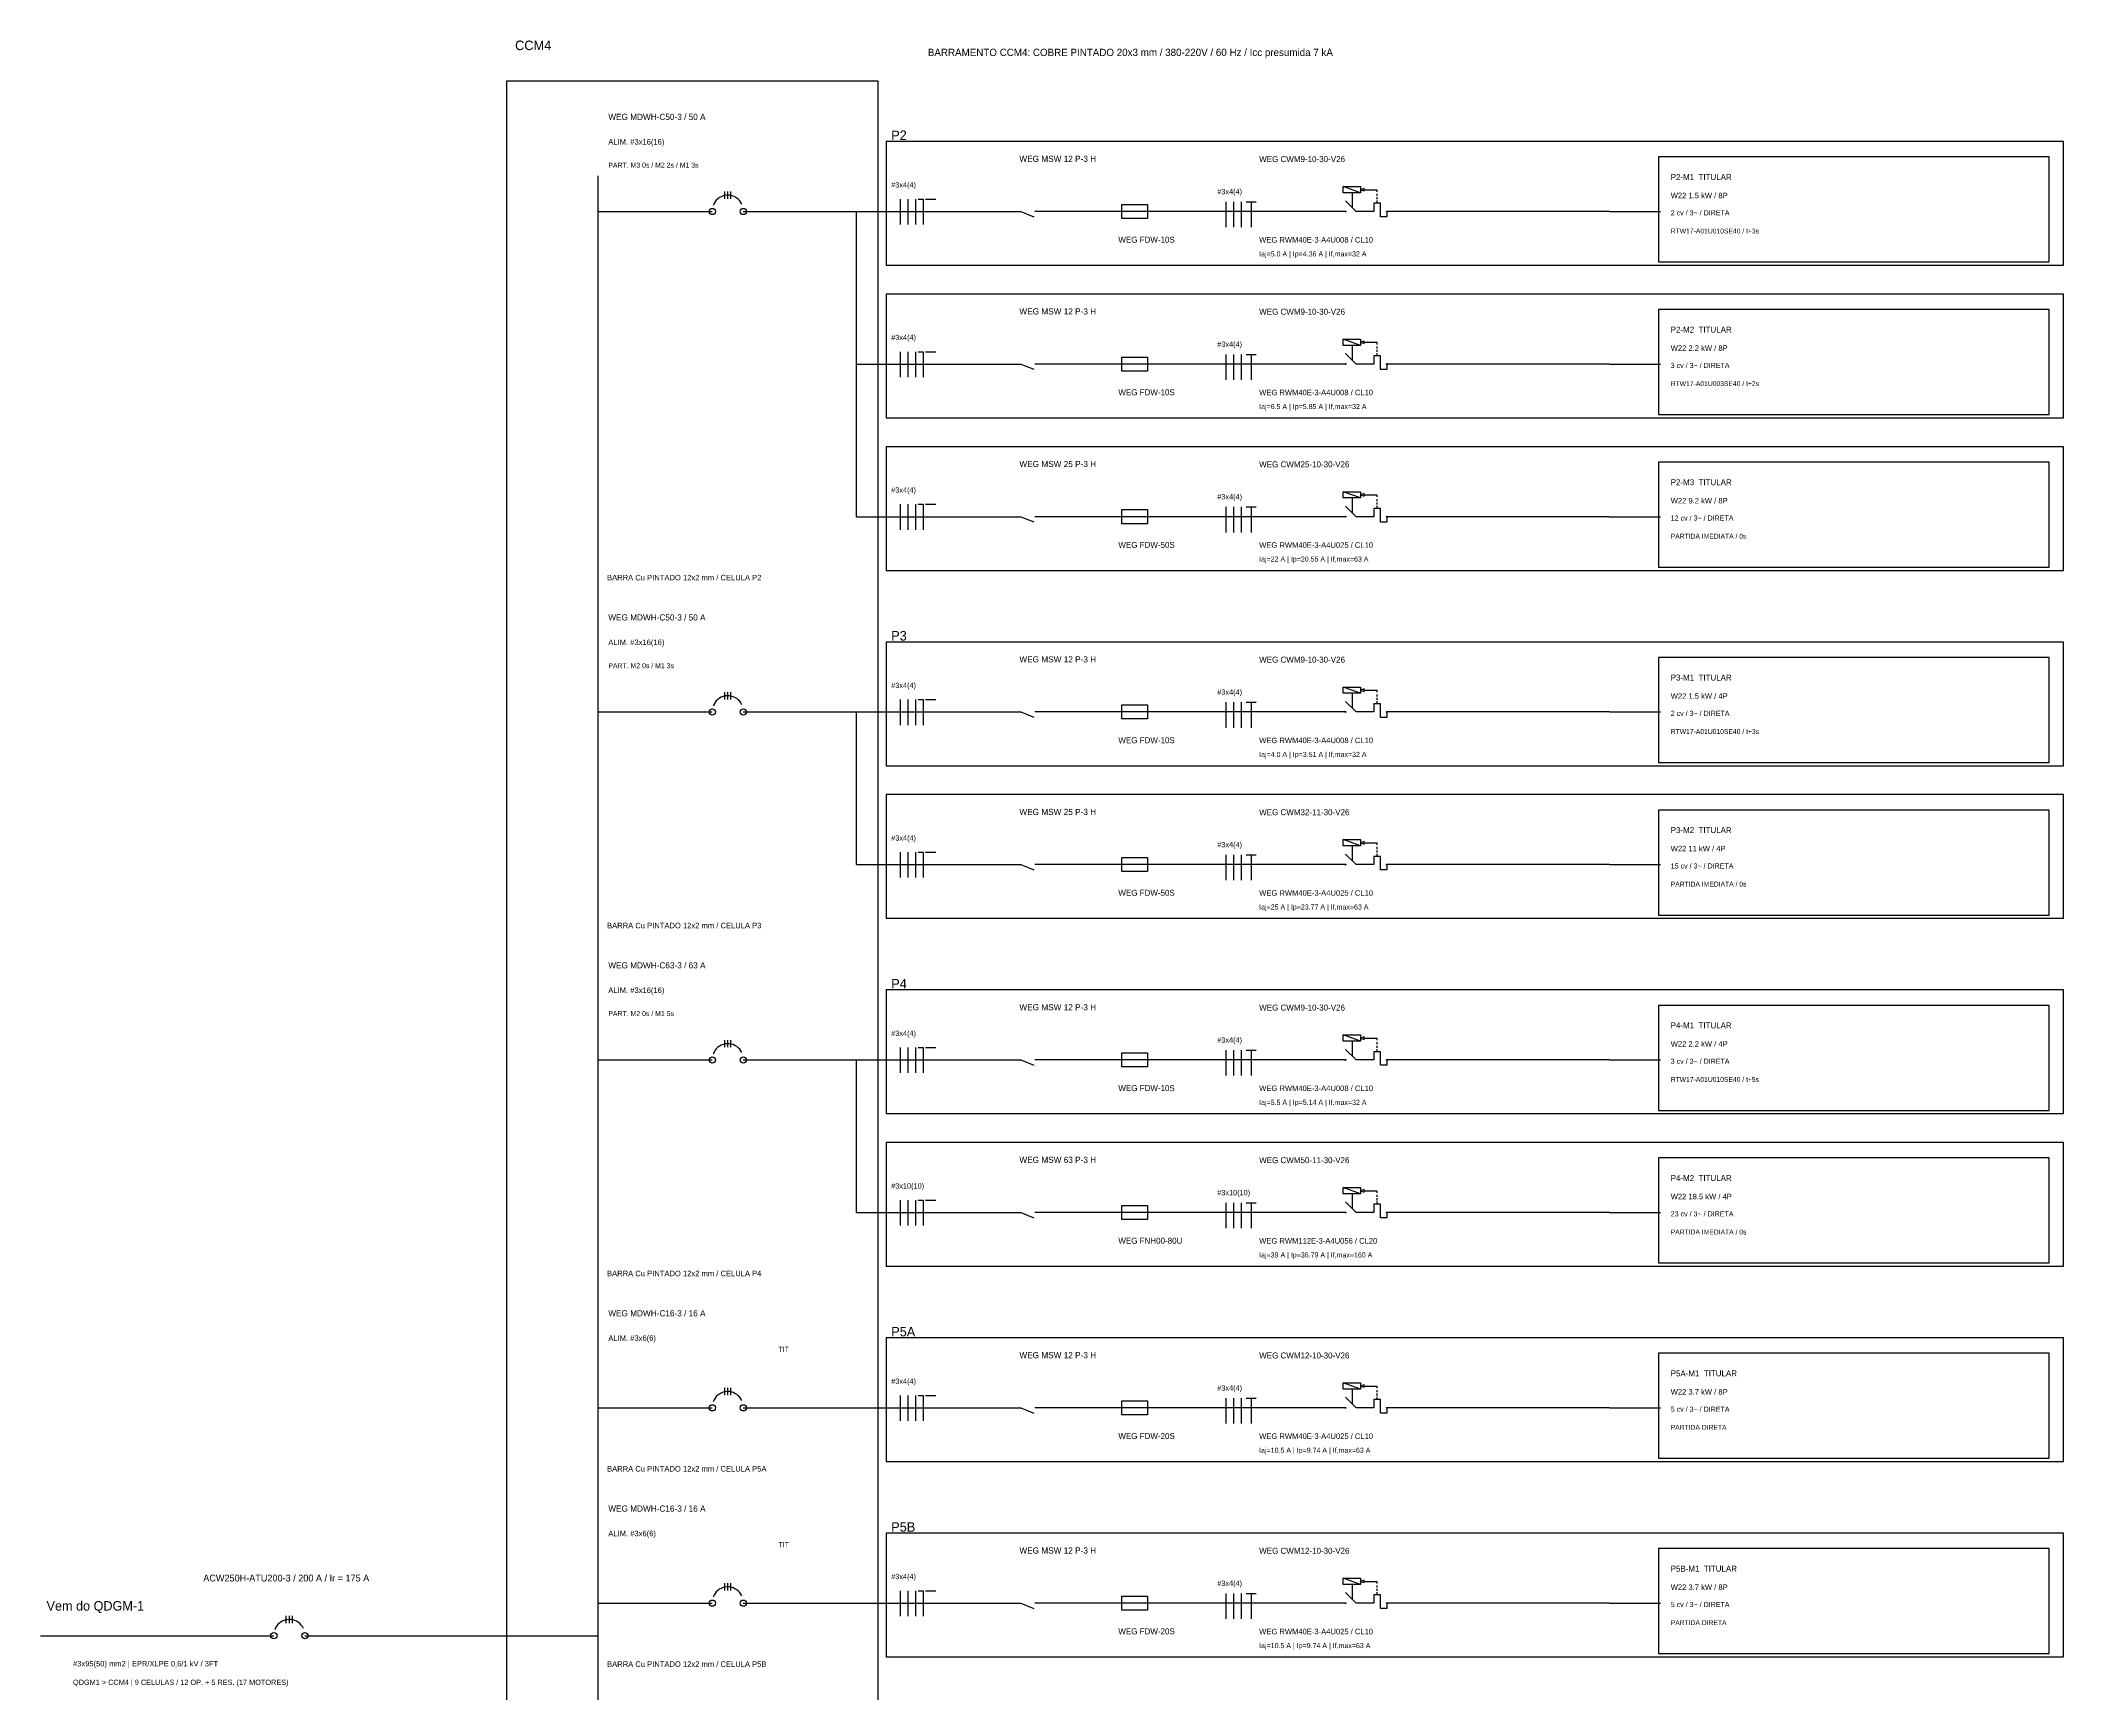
# Model space of a CAD drawing. Extents: x -543 to 641, y -96 to 322.
# Drawn here: x 91.75 to 141.45, y 46.59 to 87.21 of the extents above; entities that cross this region are included whole.
import ezdxf

# ---------------------------------------------------------------- set-up
doc = ezdxf.new("R2010")
doc.units = 0
doc.header["$MEASUREMENT"] = 0
for name, color, linetype in [('DIAGRAMA UNIFILAR', 80, 'Continuous'), ('ELET_TEXTO', 4, 'Continuous'), ('ELET_UNIFILAR_TEXTO', 4, 'Continuous'), ('ELT_UNIFILAR_DESENHO', 5, 'Continuous'), ('INF. UNIFILARES', 7, 'Continuous')]:
    doc.layers.add(name, color=color, linetype=linetype)

msp = doc.modelspace()

# ---------------------------------------------------------------- linework, layer by layer
at = {"layer": 'DIAGRAMA UNIFILAR'}
msp.add_lwpolyline([(103.202, 11.51), (112.332, 11.51), (112.332, 86.21), (103.202, 86.21)], close=True, dxfattribs=at)
at = {"layer": 'ELT_UNIFILAR_DESENHO'}
for p, q in [((105.452, 13.76), (105.452, 83.89)), ((108.561, 83.32), (108.561, 83.498)), ((108.561, 83.32), (108.561, 83.498)), ((108.637, 83.32), (108.637, 83.498)), ((108.637, 83.32), (108.637, 83.498)), ((108.714, 83.32), (108.714, 83.498)), ((108.714, 83.32), (108.714, 83.498)), ((124.18, 83.469), (123.759, 83.623)), ((124.268, 83.577), (124.18, 83.545)), ((124.18, 83.545), (124.268, 83.514)), ((124.268, 83.545), (124.268, 83.577)), ((124.268, 83.545), (124.585, 83.545)), ((124.268, 83.514), (124.268, 83.545)), ((124.585, 83.545), (124.585, 83.495)), ((105.452, 83.01), (108.256, 83.01)), ((109.019, 83.01), (111.802, 83.01)), ((111.802, 75.51), (111.802, 83.01)), ((111.802, 83.01), (115.838, 83.01)), ((112.872, 83.314), (112.872, 82.69)), ((113.06, 83.314), (113.06, 82.69)), ((113.247, 83.314), (113.247, 82.69)), ((113.312, 83.314), (113.436, 83.314)), ((113.436, 83.314), (113.436, 82.69)), ((113.498, 83.314), (113.748, 83.314)), ((123.812, 83.01), (116.179, 83.01)), ((120.872, 83.249), (120.872, 82.624)), ((121.059, 83.249), (121.059, 82.624)), ((121.246, 83.249), (121.246, 82.624)), ((121.37, 83.249), (121.62, 83.249)), ((121.495, 83.249), (121.495, 82.624)), ((124.076, 83.01), (123.812, 83.269)), ((123.98, 83.469), (123.98, 83.103)), ((124.506, 83.01), (124.076, 83.01)), ((124.669, 83.212), (124.506, 83.212)), ((124.506, 83.212), (124.506, 83.01)), ((124.585, 83.444), (124.585, 83.393)), ((124.585, 83.359), (124.585, 83.309)), ((124.585, 83.277), (124.585, 83.226)), ((124.669, 82.878), (124.669, 83.212)), ((130.295, 83.01), (124.831, 83.01)), ((124.831, 83.01), (124.831, 82.878)), ((130.295, 83.01), (131.552, 83.01)), ((124.831, 82.878), (124.669, 82.878)), ((112.872, 79.564), (112.872, 78.94)), ((113.06, 79.564), (113.06, 78.94)), ((113.247, 79.564), (113.247, 78.94)), ((113.312, 79.564), (113.436, 79.564)), ((113.436, 79.564), (113.436, 78.94)), ((113.498, 79.564), (113.748, 79.564)), ((124.18, 79.719), (123.759, 79.873)), ((123.98, 79.719), (123.98, 79.353)), ((124.268, 79.827), (124.18, 79.795)), ((124.18, 79.795), (124.268, 79.764)), ((124.268, 79.795), (124.268, 79.827)), ((124.268, 79.795), (124.585, 79.795)), ((124.268, 79.764), (124.268, 79.795)), ((124.585, 79.795), (124.585, 79.745)), ((124.585, 79.694), (124.585, 79.643)), ((124.585, 79.609), (124.585, 79.559)), ((124.585, 79.527), (124.585, 79.476)), ((111.802, 79.26), (115.838, 79.26)), ((123.812, 79.26), (116.179, 79.26)), ((120.872, 79.499), (120.872, 78.874)), ((121.059, 79.499), (121.059, 78.874)), ((121.246, 79.499), (121.246, 78.874)), ((121.37, 79.499), (121.62, 79.499)), ((121.495, 79.499), (121.495, 78.874)), ((124.076, 79.26), (123.812, 79.519)), ((124.506, 79.26), (124.076, 79.26)), ((124.669, 79.462), (124.506, 79.462)), ((124.506, 79.462), (124.506, 79.26)), ((124.669, 79.128), (124.669, 79.462)), ((124.831, 79.128), (124.669, 79.128)), ((130.295, 79.26), (124.831, 79.26)), ((124.831, 79.26), (124.831, 79.128)), ((130.295, 79.26), (131.552, 79.26)), ((124.18, 75.969), (123.759, 76.123)), ((124.268, 76.077), (124.18, 76.045)), ((124.18, 76.045), (124.268, 76.014)), ((124.268, 76.045), (124.268, 76.077)), ((124.268, 76.045), (124.585, 76.045)), ((124.268, 76.014), (124.268, 76.045)), ((124.585, 76.045), (124.585, 75.995)), ((112.872, 75.814), (112.872, 75.19)), ((113.06, 75.814), (113.06, 75.19)), ((113.247, 75.814), (113.247, 75.19)), ((113.312, 75.814), (113.436, 75.814)), ((113.436, 75.814), (113.436, 75.19)), ((113.498, 75.814), (113.748, 75.814)), ((120.872, 75.749), (120.872, 75.124)), ((121.059, 75.749), (121.059, 75.124)), ((121.246, 75.749), (121.246, 75.124)), ((121.37, 75.749), (121.62, 75.749)), ((121.495, 75.749), (121.495, 75.124)), ((124.076, 75.51), (123.812, 75.769)), ((123.98, 75.969), (123.98, 75.603)), ((124.669, 75.712), (124.506, 75.712)), ((124.506, 75.712), (124.506, 75.51)), ((124.585, 75.944), (124.585, 75.893)), ((124.585, 75.859), (124.585, 75.809)), ((124.585, 75.777), (124.585, 75.726)), ((124.669, 75.378), (124.669, 75.712)), ((111.802, 75.51), (115.838, 75.51)), ((123.812, 75.51), (116.179, 75.51)), ((124.506, 75.51), (124.076, 75.51)), ((124.831, 75.378), (124.669, 75.378)), ((130.295, 75.51), (124.831, 75.51)), ((124.831, 75.51), (124.831, 75.378)), ((130.295, 75.51), (131.552, 75.51)), ((108.561, 71.02), (108.561, 71.198)), ((108.561, 71.02), (108.561, 71.198)), ((108.637, 71.02), (108.637, 71.198)), ((108.637, 71.02), (108.637, 71.198)), ((108.714, 71.02), (108.714, 71.198)), ((108.714, 71.02), (108.714, 71.198)), ((124.18, 71.169), (123.759, 71.323)), ((123.98, 71.169), (123.98, 70.803)), ((124.268, 71.277), (124.18, 71.245)), ((124.18, 71.245), (124.268, 71.214)), ((124.268, 71.245), (124.268, 71.277)), ((124.268, 71.245), (124.585, 71.245)), ((124.268, 71.214), (124.268, 71.245)), ((124.585, 71.245), (124.585, 71.195)), ((124.585, 71.144), (124.585, 71.093)), ((105.452, 70.71), (108.256, 70.71)), ((109.019, 70.71), (111.802, 70.71)), ((111.802, 66.96), (111.802, 70.71)), ((111.802, 70.71), (115.838, 70.71)), ((112.872, 71.014), (112.872, 70.39)), ((113.06, 71.014), (113.06, 70.39)), ((113.247, 71.014), (113.247, 70.39)), ((113.312, 71.014), (113.436, 71.014)), ((113.436, 71.014), (113.436, 70.39)), ((113.498, 71.014), (113.748, 71.014)), ((123.812, 70.71), (116.179, 70.71)), ((120.872, 70.949), (120.872, 70.324)), ((121.059, 70.949), (121.059, 70.324)), ((121.246, 70.949), (121.246, 70.324)), ((121.37, 70.949), (121.62, 70.949)), ((121.495, 70.949), (121.495, 70.324)), ((124.076, 70.71), (123.812, 70.969)), ((124.506, 70.71), (124.076, 70.71)), ((124.669, 70.912), (124.506, 70.912)), ((124.506, 70.912), (124.506, 70.71)), ((124.585, 71.059), (124.585, 71.009)), ((124.585, 70.977), (124.585, 70.926)), ((124.669, 70.578), (124.669, 70.912)), ((124.831, 70.578), (124.669, 70.578)), ((130.295, 70.71), (124.831, 70.71)), ((124.831, 70.71), (124.831, 70.578)), ((130.295, 70.71), (131.552, 70.71)), ((112.872, 67.264), (112.872, 66.64)), ((113.06, 67.264), (113.06, 66.64)), ((113.247, 67.264), (113.247, 66.64)), ((113.312, 67.264), (113.436, 67.264)), ((113.436, 67.264), (113.436, 66.64)), ((113.498, 67.264), (113.748, 67.264)), ((120.872, 67.199), (120.872, 66.574)), ((121.059, 67.199), (121.059, 66.574)), ((121.246, 67.199), (121.246, 66.574)), ((121.37, 67.199), (121.62, 67.199)), ((121.495, 67.199), (121.495, 66.574)), ((124.18, 67.419), (123.759, 67.573)), ((124.076, 66.96), (123.812, 67.219)), ((123.98, 67.419), (123.98, 67.053)), ((124.268, 67.527), (124.18, 67.495)), ((124.18, 67.495), (124.268, 67.464)), ((124.268, 67.495), (124.268, 67.527)), ((124.268, 67.495), (124.585, 67.495)), ((124.268, 67.464), (124.268, 67.495)), ((124.669, 67.162), (124.506, 67.162)), ((124.506, 67.162), (124.506, 66.96)), ((124.585, 67.495), (124.585, 67.445)), ((124.585, 67.394), (124.585, 67.343)), ((124.585, 67.309), (124.585, 67.259)), ((124.585, 67.227), (124.585, 67.176)), ((124.669, 66.828), (124.669, 67.162)), ((111.802, 66.96), (115.838, 66.96)), ((123.812, 66.96), (116.179, 66.96)), ((124.506, 66.96), (124.076, 66.96)), ((124.831, 66.828), (124.669, 66.828)), ((130.295, 66.96), (124.831, 66.96)), ((124.831, 66.96), (124.831, 66.828)), ((130.295, 66.96), (131.552, 66.96)), ((108.561, 62.47), (108.561, 62.648)), ((108.561, 62.47), (108.561, 62.648)), ((108.637, 62.47), (108.637, 62.648)), ((108.637, 62.47), (108.637, 62.648)), ((108.714, 62.47), (108.714, 62.648)), ((108.714, 62.47), (108.714, 62.648)), ((124.18, 62.619), (123.759, 62.773)), ((124.268, 62.727), (124.18, 62.695)), ((124.18, 62.695), (124.268, 62.664)), ((124.268, 62.695), (124.268, 62.727)), ((124.268, 62.695), (124.585, 62.695)), ((124.268, 62.664), (124.268, 62.695)), ((124.585, 62.695), (124.585, 62.645)), ((105.452, 62.16), (108.256, 62.16)), ((109.019, 62.16), (111.802, 62.16)), ((111.802, 58.41), (111.802, 62.16)), ((111.802, 62.16), (115.838, 62.16)), ((112.872, 62.464), (112.872, 61.84)), ((113.06, 62.464), (113.06, 61.84)), ((113.247, 62.464), (113.247, 61.84)), ((113.312, 62.464), (113.436, 62.464)), ((113.436, 62.464), (113.436, 61.84)), ((113.498, 62.464), (113.748, 62.464)), ((123.812, 62.16), (116.179, 62.16)), ((120.872, 62.399), (120.872, 61.774)), ((121.059, 62.399), (121.059, 61.774)), ((121.246, 62.399), (121.246, 61.774)), ((121.37, 62.399), (121.62, 62.399)), ((121.495, 62.399), (121.495, 61.774)), ((124.076, 62.16), (123.812, 62.419)), ((123.98, 62.619), (123.98, 62.253)), ((124.506, 62.16), (124.076, 62.16)), ((124.669, 62.362), (124.506, 62.362)), ((124.506, 62.362), (124.506, 62.16)), ((124.585, 62.594), (124.585, 62.543)), ((124.585, 62.509), (124.585, 62.459)), ((124.585, 62.427), (124.585, 62.376)), ((124.669, 62.028), (124.669, 62.362)), ((130.295, 62.16), (124.831, 62.16)), ((124.831, 62.16), (124.831, 62.028)), ((130.295, 62.16), (131.552, 62.16)), ((124.831, 62.028), (124.669, 62.028)), ((112.872, 58.714), (112.872, 58.09)), ((113.06, 58.714), (113.06, 58.09)), ((113.247, 58.714), (113.247, 58.09)), ((113.312, 58.714), (113.436, 58.714)), ((113.436, 58.714), (113.436, 58.09)), ((113.498, 58.714), (113.748, 58.714)), ((120.872, 58.649), (120.872, 58.024)), ((121.059, 58.649), (121.059, 58.024)), ((121.246, 58.649), (121.246, 58.024)), ((121.37, 58.649), (121.62, 58.649)), ((121.495, 58.649), (121.495, 58.024)), ((124.18, 58.869), (123.759, 59.023)), ((124.076, 58.41), (123.812, 58.669)), ((123.98, 58.869), (123.98, 58.503)), ((124.268, 58.977), (124.18, 58.945)), ((124.18, 58.945), (124.268, 58.914)), ((124.268, 58.945), (124.268, 58.977)), ((124.268, 58.945), (124.585, 58.945)), ((124.268, 58.914), (124.268, 58.945)), ((124.585, 58.945), (124.585, 58.895)), ((124.585, 58.844), (124.585, 58.793)), ((124.585, 58.759), (124.585, 58.709)), ((124.585, 58.677), (124.585, 58.626)), ((111.802, 58.41), (115.838, 58.41)), ((123.812, 58.41), (116.179, 58.41)), ((124.506, 58.41), (124.076, 58.41)), ((124.669, 58.612), (124.506, 58.612)), ((124.506, 58.612), (124.506, 58.41)), ((124.669, 58.278), (124.669, 58.612)), ((124.831, 58.278), (124.669, 58.278)), ((130.295, 58.41), (124.831, 58.41)), ((124.831, 58.41), (124.831, 58.278)), ((130.295, 58.41), (131.552, 58.41)), ((124.18, 54.069), (123.759, 54.223)), ((124.268, 54.177), (124.18, 54.145)), ((124.268, 54.145), (124.268, 54.177)), ((108.561, 53.92), (108.561, 54.098)), ((108.561, 53.92), (108.561, 54.098)), ((108.637, 53.92), (108.637, 54.098)), ((108.637, 53.92), (108.637, 54.098)), ((108.714, 53.92), (108.714, 54.098)), ((108.714, 53.92), (108.714, 54.098)), ((112.872, 53.914), (112.872, 53.29)), ((113.06, 53.914), (113.06, 53.29)), ((113.247, 53.914), (113.247, 53.29)), ((113.312, 53.914), (113.436, 53.914)), ((113.436, 53.914), (113.436, 53.29)), ((113.498, 53.914), (113.748, 53.914)), ((120.872, 53.849), (120.872, 53.224)), ((121.059, 53.849), (121.059, 53.224)), ((121.246, 53.849), (121.246, 53.224)), ((121.37, 53.849), (121.62, 53.849)), ((121.495, 53.849), (121.495, 53.224)), ((124.076, 53.61), (123.812, 53.869)), ((123.98, 54.069), (123.98, 53.703)), ((124.18, 54.145), (124.268, 54.114)), ((124.268, 54.145), (124.585, 54.145)), ((124.268, 54.114), (124.268, 54.145)), ((124.669, 53.812), (124.506, 53.812)), ((124.506, 53.812), (124.506, 53.61)), ((124.585, 54.145), (124.585, 54.095)), ((124.585, 54.044), (124.585, 53.993)), ((124.585, 53.959), (124.585, 53.909)), ((124.585, 53.877), (124.585, 53.826)), ((124.669, 53.478), (124.669, 53.812)), ((105.452, 53.61), (108.256, 53.61)), ((109.019, 53.61), (111.802, 53.61)), ((111.802, 53.61), (115.838, 53.61)), ((123.812, 53.61), (116.179, 53.61)), ((124.506, 53.61), (124.076, 53.61)), ((124.831, 53.478), (124.669, 53.478)), ((130.295, 53.61), (124.831, 53.61)), ((124.831, 53.61), (124.831, 53.478)), ((130.295, 53.61), (131.552, 53.61)), ((108.561, 49.12), (108.561, 49.298)), ((108.561, 49.12), (108.561, 49.298)), ((108.637, 49.12), (108.637, 49.298)), ((108.637, 49.12), (108.637, 49.298)), ((108.714, 49.12), (108.714, 49.298)), ((108.714, 49.12), (108.714, 49.298)), ((124.18, 49.269), (123.759, 49.423)), ((123.98, 49.269), (123.98, 48.903)), ((124.268, 49.377), (124.18, 49.345)), ((124.18, 49.345), (124.268, 49.314)), ((124.268, 49.345), (124.268, 49.377)), ((124.268, 49.345), (124.585, 49.345)), ((124.268, 49.314), (124.268, 49.345)), ((124.585, 49.345), (124.585, 49.295)), ((124.585, 49.244), (124.585, 49.193)), ((105.452, 48.81), (108.256, 48.81)), ((109.019, 48.81), (111.802, 48.81)), ((111.802, 48.81), (115.838, 48.81)), ((112.872, 49.114), (112.872, 48.49)), ((113.06, 49.114), (113.06, 48.49)), ((113.247, 49.114), (113.247, 48.49)), ((113.312, 49.114), (113.436, 49.114)), ((113.436, 49.114), (113.436, 48.49)), ((113.498, 49.114), (113.748, 49.114)), ((123.812, 48.81), (116.179, 48.81)), ((120.872, 49.049), (120.872, 48.424)), ((121.059, 49.049), (121.059, 48.424)), ((121.246, 49.049), (121.246, 48.424)), ((121.37, 49.049), (121.62, 49.049)), ((121.495, 49.049), (121.495, 48.424)), ((124.076, 48.81), (123.812, 49.069)), ((124.506, 48.81), (124.076, 48.81)), ((124.669, 49.012), (124.506, 49.012)), ((124.506, 49.012), (124.506, 48.81)), ((124.585, 49.159), (124.585, 49.109)), ((124.585, 49.077), (124.585, 49.026)), ((124.669, 48.678), (124.669, 49.012)), ((130.295, 48.81), (124.831, 48.81)), ((124.831, 48.81), (124.831, 48.678)), ((130.295, 48.81), (131.552, 48.81)), ((97.791, 48.32), (97.791, 48.498)), ((97.791, 48.32), (97.791, 48.498)), ((97.867, 48.32), (97.867, 48.498)), ((97.867, 48.32), (97.867, 48.498)), ((97.944, 48.32), (97.944, 48.498)), ((97.944, 48.32), (97.944, 48.498)), ((124.831, 48.678), (124.669, 48.678)), ((91.752, 48.01), (97.486, 48.01)), ((98.249, 48.01), (105.452, 48.01))]:
    msp.add_line(p, q, dxfattribs=at)
at = {"layer": 'ELT_UNIFILAR_DESENHO', "linetype": 'Continuous'}
for p, q in [((115.838, 83.01), (116.159, 82.881)), ((115.838, 79.26), (116.159, 79.131)), ((115.838, 75.51), (116.159, 75.381)), ((115.838, 70.71), (116.159, 70.581)), ((115.838, 66.96), (116.159, 66.831)), ((115.838, 62.16), (116.159, 62.031)), ((115.838, 58.41), (116.159, 58.281)), ((115.838, 53.61), (116.159, 53.481)), ((115.838, 48.81), (116.159, 48.681))]:
    msp.add_line(p, q, dxfattribs=at)
at = {"layer": 'ELT_UNIFILAR_DESENHO'}
for points in [[(112.532, 81.69), (141.452, 81.69), (141.452, 84.73), (112.532, 84.73)], [(124.18, 83.469), (123.759, 83.469), (123.759, 83.623), (124.18, 83.623)], [(112.532, 77.94), (141.452, 77.94), (141.452, 80.98), (112.532, 80.98)], [(124.18, 79.719), (123.759, 79.719), (123.759, 79.873), (124.18, 79.873)], [(112.532, 74.19), (141.452, 74.19), (141.452, 77.23), (112.532, 77.23)], [(124.18, 75.969), (123.759, 75.969), (123.759, 76.123), (124.18, 76.123)], [(112.532, 69.39), (141.452, 69.39), (141.452, 72.43), (112.532, 72.43)], [(124.18, 71.169), (123.759, 71.169), (123.759, 71.323), (124.18, 71.323)], [(112.532, 65.64), (141.452, 65.64), (141.452, 68.68), (112.532, 68.68)], [(124.18, 67.419), (123.759, 67.419), (123.759, 67.573), (124.18, 67.573)], [(112.532, 60.84), (141.452, 60.84), (141.452, 63.88), (112.532, 63.88)], [(124.18, 62.619), (123.759, 62.619), (123.759, 62.773), (124.18, 62.773)], [(112.532, 57.09), (141.452, 57.09), (141.452, 60.13), (112.532, 60.13)], [(124.18, 58.869), (123.759, 58.869), (123.759, 59.023), (124.18, 59.023)], [(112.532, 52.29), (141.452, 52.29), (141.452, 55.33), (112.532, 55.33)], [(124.18, 54.069), (123.759, 54.069), (123.759, 54.223), (124.18, 54.223)], [(112.532, 47.49), (141.452, 47.49), (141.452, 50.53), (112.532, 50.53)], [(124.18, 49.269), (123.759, 49.269), (123.759, 49.423), (124.18, 49.423)]]:
    msp.add_lwpolyline(points, close=True, dxfattribs=at)
for points in [[(108.983, 83.189), (108.959, 83.233), (108.93, 83.273), (108.895, 83.309), (108.856, 83.34), (108.814, 83.366), (108.768, 83.386), (108.72, 83.4), (108.671, 83.408), (108.621, 83.409), (108.571, 83.404), (108.523, 83.392), (108.476, 83.374), (108.433, 83.35), (108.392, 83.32), (108.356, 83.286), (108.325, 83.247), (108.299, 83.204), (108.279, 83.158)], [(108.983, 70.889), (108.959, 70.933), (108.93, 70.973), (108.895, 71.009), (108.856, 71.04), (108.814, 71.066), (108.768, 71.086), (108.72, 71.1), (108.671, 71.108), (108.621, 71.109), (108.571, 71.104), (108.523, 71.092), (108.476, 71.074), (108.433, 71.05), (108.392, 71.02), (108.356, 70.986), (108.325, 70.947), (108.299, 70.904), (108.279, 70.858)], [(108.983, 62.339), (108.959, 62.383), (108.93, 62.423), (108.895, 62.459), (108.856, 62.49), (108.814, 62.516), (108.768, 62.536), (108.72, 62.55), (108.671, 62.558), (108.621, 62.559), (108.571, 62.554), (108.523, 62.542), (108.476, 62.524), (108.433, 62.5), (108.392, 62.47), (108.356, 62.436), (108.325, 62.397), (108.299, 62.354), (108.279, 62.308)], [(108.983, 53.789), (108.959, 53.833), (108.93, 53.873), (108.895, 53.909), (108.856, 53.94), (108.814, 53.966), (108.768, 53.986), (108.72, 54), (108.671, 54.008), (108.621, 54.009), (108.571, 54.004), (108.523, 53.992), (108.476, 53.974), (108.433, 53.95), (108.392, 53.92), (108.356, 53.886), (108.325, 53.847), (108.299, 53.804), (108.279, 53.758)], [(108.983, 48.989), (108.959, 49.033), (108.93, 49.073), (108.895, 49.109), (108.856, 49.14), (108.814, 49.166), (108.768, 49.186), (108.72, 49.2), (108.671, 49.208), (108.621, 49.209), (108.571, 49.204), (108.523, 49.192), (108.476, 49.174), (108.433, 49.15), (108.392, 49.12), (108.356, 49.086), (108.325, 49.047), (108.299, 49.004), (108.279, 48.958)], [(98.213, 48.189), (98.189, 48.233), (98.16, 48.273), (98.125, 48.309), (98.086, 48.34), (98.044, 48.366), (97.998, 48.386), (97.95, 48.4), (97.901, 48.408), (97.851, 48.409), (97.801, 48.404), (97.753, 48.392), (97.706, 48.374), (97.663, 48.35), (97.622, 48.32), (97.586, 48.286), (97.555, 48.247), (97.529, 48.204), (97.509, 48.158)]]:
    msp.add_lwpolyline(points, dxfattribs=at)
at = {"layer": 'ELT_UNIFILAR_DESENHO', "linetype": 'Continuous'}
for points in [[(118.315, 83.183), (118.946, 83.183), (118.946, 82.838), (118.315, 82.838)], [(118.315, 79.433), (118.946, 79.433), (118.946, 79.088), (118.315, 79.088)], [(118.315, 75.683), (118.946, 75.683), (118.946, 75.338), (118.315, 75.338)], [(118.315, 70.883), (118.946, 70.883), (118.946, 70.538), (118.315, 70.538)], [(118.315, 67.133), (118.946, 67.133), (118.946, 66.788), (118.315, 66.788)], [(118.315, 62.333), (118.946, 62.333), (118.946, 61.988), (118.315, 61.988)], [(118.315, 58.583), (118.946, 58.583), (118.946, 58.238), (118.315, 58.238)], [(118.315, 53.783), (118.946, 53.783), (118.946, 53.438), (118.315, 53.438)], [(118.315, 48.983), (118.946, 48.983), (118.946, 48.638), (118.315, 48.638)]]:
    msp.add_lwpolyline(points, close=True, dxfattribs=at)
at = {"layer": 'ELT_UNIFILAR_DESENHO'}
for centre in [(108.256, 83.01), (109.019, 83.01), (108.256, 70.71), (109.019, 70.71), (108.256, 62.16), (109.019, 62.16), (108.256, 53.61), (109.019, 53.61), (108.256, 48.81), (109.019, 48.81), (97.486, 48.01), (98.249, 48.01)]:
    msp.add_circle(centre, 0.0763, dxfattribs=at)
at = {"layer": 'ELT_UNIFILAR_DESENHO', "linetype": 'Continuous'}
for centre in [(123.812, 83.01), (124.831, 83.01), (123.812, 79.26), (124.831, 79.26), (123.812, 75.51), (124.831, 75.51), (123.812, 70.71), (124.831, 70.71), (123.812, 66.96), (124.831, 66.96), (123.812, 62.16), (124.831, 62.16), (123.812, 58.41), (124.831, 58.41), (123.812, 53.61), (124.831, 53.61), (123.812, 48.81), (124.831, 48.81)]:
    msp.add_circle(centre, 0.0105, dxfattribs=at)
at = {"layer": 'INF. UNIFILARES'}
for p, q in [((141.102, 84.35), (131.502, 84.35)), ((131.502, 84.35), (131.502, 81.77)), ((141.102, 81.77), (141.102, 84.35)), ((131.502, 81.77), (141.102, 81.77)), ((141.102, 80.6), (131.502, 80.6)), ((131.502, 80.6), (131.502, 78.02)), ((141.102, 78.02), (141.102, 80.6)), ((131.502, 78.02), (141.102, 78.02)), ((141.102, 76.85), (131.502, 76.85)), ((131.502, 76.85), (131.502, 74.27)), ((141.102, 74.27), (141.102, 76.85)), ((131.502, 74.27), (141.102, 74.27)), ((141.102, 72.05), (131.502, 72.05)), ((131.502, 72.05), (131.502, 69.47)), ((141.102, 69.47), (141.102, 72.05)), ((131.502, 69.47), (141.102, 69.47)), ((141.102, 68.3), (131.502, 68.3)), ((131.502, 68.3), (131.502, 65.72)), ((141.102, 65.72), (141.102, 68.3)), ((131.502, 65.72), (141.102, 65.72)), ((141.102, 63.5), (131.502, 63.5)), ((131.502, 63.5), (131.502, 60.92)), ((141.102, 60.92), (141.102, 63.5)), ((131.502, 60.92), (141.102, 60.92)), ((141.102, 59.75), (131.502, 59.75)), ((131.502, 59.75), (131.502, 57.17)), ((141.102, 57.17), (141.102, 59.75)), ((131.502, 57.17), (141.102, 57.17)), ((141.102, 54.95), (131.502, 54.95)), ((131.502, 54.95), (131.502, 52.37)), ((141.102, 52.37), (141.102, 54.95)), ((131.502, 52.37), (141.102, 52.37)), ((141.102, 50.15), (131.502, 50.15)), ((131.502, 50.15), (131.502, 47.57)), ((141.102, 47.57), (141.102, 50.15)), ((131.502, 47.57), (141.102, 47.57))]:
    msp.add_line(p, q, dxfattribs=at)

# ---------------------------------------------------------------- texts
at = {"layer": 'ELET_TEXTO', "attachment_point": 1}
for s, insert, char_height in [('WEG CWM9-10-30-V26', (121.692, 84.37), 0.147), ('WEG FDW-10S', (118.232, 82.39), 0.147), ('WEG RWM40E-3-A4U008 / CL10', (121.692, 82.38), 0.135), ('Iaj=5.0 A | Ip=4.36 A | If,max=32 A', (121.692, 82.03), 0.125), ('WEG CWM9-10-30-V26', (121.692, 80.62), 0.147), ('WEG FDW-10S', (118.232, 78.64), 0.147), ('WEG RWM40E-3-A4U008 / CL10', (121.692, 78.63), 0.135), ('Iaj=6.5 A | Ip=5.85 A | If,max=32 A', (121.692, 78.28), 0.125), ('WEG CWM25-10-30-V26', (121.692, 76.87), 0.147), ('WEG FDW-50S', (118.232, 74.89), 0.147), ('WEG RWM40E-3-A4U025 / CL10', (121.692, 74.88), 0.135), ('Iaj=22 A | Ip=20.55 A | If,max=63 A', (121.692, 74.53), 0.125), ('WEG CWM9-10-30-V26', (121.692, 72.07), 0.147), ('WEG FDW-10S', (118.232, 70.09), 0.147), ('WEG RWM40E-3-A4U008 / CL10', (121.692, 70.08), 0.135), ('Iaj=4.0 A | Ip=3.51 A | If,max=32 A', (121.692, 69.73), 0.125), ('WEG CWM32-11-30-V26', (121.692, 68.32), 0.147), ('WEG FDW-50S', (118.232, 66.34), 0.147), ('WEG RWM40E-3-A4U025 / CL10', (121.692, 66.33), 0.135), ('Iaj=25 A | Ip=23.77 A | If,max=63 A', (121.692, 65.98), 0.125), ('WEG CWM9-10-30-V26', (121.692, 63.52), 0.147), ('WEG FDW-10S', (118.232, 61.54), 0.147), ('WEG RWM40E-3-A4U008 / CL10', (121.692, 61.53), 0.135), ('Iaj=5.5 A | Ip=5.14 A | If,max=32 A', (121.692, 61.18), 0.125), ('WEG CWM50-11-30-V26', (121.692, 59.77), 0.147), ('WEG FNH00-80U', (118.232, 57.79), 0.147), ('WEG RWM112E-3-A4U056 / CL20', (121.692, 57.78), 0.135), ('Iaj=39 A | Ip=36.79 A | If,max=160 A', (121.692, 57.43), 0.125), ('WEG CWM12-10-30-V26', (121.692, 54.97), 0.147), ('WEG FDW-20S', (118.232, 52.99), 0.147), ('WEG RWM40E-3-A4U025 / CL10', (121.692, 52.98), 0.135), ('Iaj=10.5 A | Ip=9.74 A | If,max=63 A', (121.692, 52.63), 0.125), ('WEG CWM12-10-30-V26', (121.692, 50.17), 0.147), ('WEG FDW-20S', (118.232, 48.19), 0.147), ('WEG RWM40E-3-A4U025 / CL10', (121.692, 48.18), 0.135), ('Iaj=10.5 A | Ip=9.74 A | If,max=63 A', (121.692, 47.83), 0.125)]:
    msp.add_mtext(s, dxfattribs=dict(at, insert=insert, char_height=char_height))
at = {"layer": 'ELET_UNIFILAR_TEXTO', "attachment_point": 1}
for s, insert, char_height in [('CCM4', (103.412, 87.21), 0.235), ('BARRAMENTO CCM4: COBRE PINTADO 20x3 mm / 380-220V / 60 Hz / Icc presumida 7 kA', (113.552, 87.01), 0.18), ('WEG MDWH-C50-3 / 50 A', (105.702, 85.41), 0.151), ('P2', (112.652, 85), 0.234), ('ALIM. #3x16(16)', (105.702, 84.79), 0.135), ('PART. M3 0s / M2 2s / M1 3s', (105.702, 84.21), 0.123), ('WEG MSW 12 P-3 H', (115.802, 84.38), 0.151), ('#3x4(4)', (112.652, 83.73), 0.13), ('#3x4(4)', (120.662, 83.564), 0.13), ('P2-M1  TITULAR', (131.802, 83.93), 0.146), ('W22 1.5 kW / 8P', (131.802, 83.47), 0.135), ('2 cv / 3~ / DIRETA', (131.802, 83.04), 0.126), ('RTW17-A01U010SE40 / t+3s', (131.802, 82.59), 0.12), ('WEG MSW 12 P-3 H', (115.802, 80.63), 0.151), ('P2-M2  TITULAR', (131.802, 80.18), 0.146), ('#3x4(4)', (112.652, 79.98), 0.13), ('#3x4(4)', (120.662, 79.814), 0.13), ('W22 2.2 kW / 8P', (131.802, 79.72), 0.135), ('3 cv / 3~ / DIRETA', (131.802, 79.29), 0.126), ('RTW17-A01U003SE40 / t+2s', (131.802, 78.84), 0.12), ('WEG MSW 25 P-3 H', (115.802, 76.88), 0.151), ('#3x4(4)', (112.652, 76.23), 0.13), ('#3x4(4)', (120.662, 76.064), 0.13), ('P2-M3  TITULAR', (131.802, 76.43), 0.146), ('W22 9.2 kW / 8P', (131.802, 75.97), 0.135), ('12 cv / 3~ / DIRETA', (131.802, 75.54), 0.126), ('PARTIDA IMEDIATA / 0s', (131.802, 75.09), 0.12), ('BARRA Cu PINTADO 12x2 mm / CELULA P2', (105.672, 74.08), 0.135), ('WEG MDWH-C50-3 / 50 A', (105.702, 73.11), 0.151), ('P3', (112.652, 72.7), 0.234), ('ALIM. #3x16(16)', (105.702, 72.49), 0.135), ('WEG MSW 12 P-3 H', (115.802, 72.08), 0.151), ('PART. M2 0s / M1 3s', (105.702, 71.91), 0.123), ('P3-M1  TITULAR', (131.802, 71.63), 0.146), ('#3x4(4)', (112.652, 71.43), 0.13), ('#3x4(4)', (120.662, 71.264), 0.13), ('W22 1.5 kW / 4P', (131.802, 71.17), 0.135), ('2 cv / 3~ / DIRETA', (131.802, 70.74), 0.126), ('RTW17-A01U010SE40 / t+3s', (131.802, 70.29), 0.12), ('WEG MSW 25 P-3 H', (115.802, 68.33), 0.151), ('#3x4(4)', (112.652, 67.68), 0.13), ('P3-M2  TITULAR', (131.802, 67.88), 0.146), ('#3x4(4)', (120.662, 67.514), 0.13), ('W22 11 kW / 4P', (131.802, 67.42), 0.135), ('15 cv / 3~ / DIRETA', (131.802, 66.99), 0.126), ('PARTIDA IMEDIATA / 0s', (131.802, 66.54), 0.12), ('BARRA Cu PINTADO 12x2 mm / CELULA P3', (105.672, 65.53), 0.135), ('WEG MDWH-C63-3 / 63 A', (105.702, 64.56), 0.151), ('P4', (112.652, 64.15), 0.234), ('ALIM. #3x16(16)', (105.702, 63.94), 0.135), ('PART. M2 0s / M1 5s', (105.702, 63.36), 0.123), ('WEG MSW 12 P-3 H', (115.802, 63.53), 0.151), ('#3x4(4)', (112.652, 62.88), 0.13), ('#3x4(4)', (120.662, 62.714), 0.13), ('W22 2.2 kW / 4P', (131.802, 62.62), 0.135), ('P4-M1  TITULAR', (131.802, 63.08), 0.146), ('3 cv / 3~ / DIRETA', (131.802, 62.19), 0.126), ('RTW17-A01U010SE40 / t+5s', (131.802, 61.74), 0.12), ('WEG MSW 63 P-3 H', (115.802, 59.78), 0.151), ('P4-M2  TITULAR', (131.802, 59.33), 0.146), ('#3x10(10)', (112.652, 59.13), 0.13), ('#3x10(10)', (120.662, 58.964), 0.13), ('W22 18.5 kW / 4P', (131.802, 58.87), 0.135), ('23 cv / 3~ / DIRETA', (131.802, 58.44), 0.126), ('PARTIDA IMEDIATA / 0s', (131.802, 57.99), 0.12), ('BARRA Cu PINTADO 12x2 mm / CELULA P4', (105.672, 56.98), 0.135), ('WEG MDWH-C16-3 / 16 A', (105.702, 56.01), 0.151), ('ALIM. #3x6(6)', (105.702, 55.39), 0.135), ('P5A', (112.652, 55.6), 0.234), ('TIT', (109.882, 55.11), 0.125), ('WEG MSW 12 P-3 H', (115.802, 54.98), 0.151), ('#3x4(4)', (112.652, 54.33), 0.13), ('P5A-M1  TITULAR', (131.802, 54.53), 0.146), ('#3x4(4)', (120.662, 54.164), 0.13), ('W22 3.7 kW / 8P', (131.802, 54.07), 0.135), ('5 cv / 3~ / DIRETA', (131.802, 53.64), 0.126), ('PARTIDA DIRETA', (131.802, 53.19), 0.12), ('BARRA Cu PINTADO 12x2 mm / CELULA P5A', (105.672, 52.18), 0.135), ('WEG MDWH-C16-3 / 16 A', (105.702, 51.21), 0.151), ('P5B', (112.652, 50.8), 0.234), ('ALIM. #3x6(6)', (105.702, 50.59), 0.135), ('TIT', (109.882, 50.31), 0.125), ('WEG MSW 12 P-3 H', (115.802, 50.18), 0.151), ('P5B-M1  TITULAR', (131.802, 49.73), 0.146), ('ACW250H-ATU200-3 / 200 A / Ir = 175 A', (95.752, 49.51), 0.167), ('#3x4(4)', (112.652, 49.53), 0.13), ('#3x4(4)', (120.662, 49.364), 0.13), ('W22 3.7 kW / 8P', (131.802, 49.27), 0.135), ('Vem do QDGM-1', (91.902, 48.86), 0.232), ('5 cv / 3~ / DIRETA', (131.802, 48.84), 0.126), ('PARTIDA DIRETA', (131.802, 48.39), 0.12), ('#3x95(50) mm2 | EPR/XLPE 0,6/1 kV / 3FT', (92.552, 47.39), 0.134), ('BARRA Cu PINTADO 12x2 mm / CELULA P5B', (105.672, 47.38), 0.135), ('QDGM1 > CCM4 | 9 CELULAS / 12 OP. + 5 RES. (17 MOTORES)', (92.552, 46.93), 0.13)]:
    msp.add_mtext(s, dxfattribs=dict(at, insert=insert, char_height=char_height))

doc.saveas('drawing.dxf')
